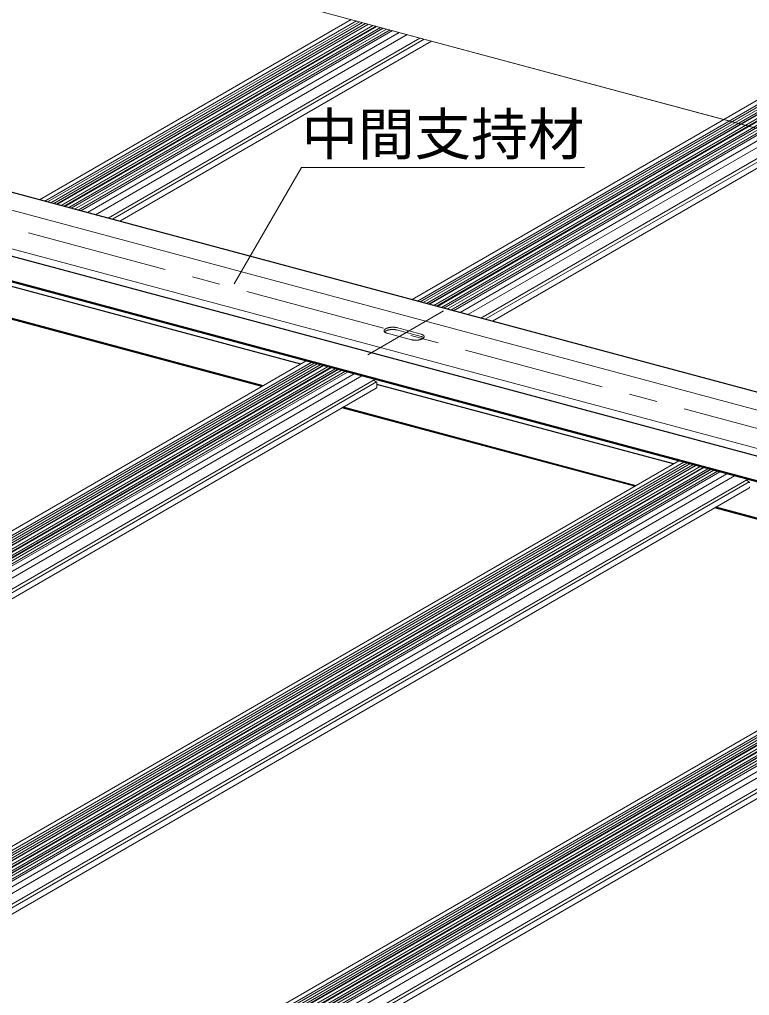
# Model space of a CAD drawing. Units: millimetres, scale not verified. Extents: x -3900 to 3900, y -2694 to 2650.
# Drawn here: x -2339 to -1823, y 204 to 893 of the extents above; entities that cross this region are included whole.
import ezdxf
from ezdxf.enums import TextEntityAlignment as Align

# ---------------------------------------------------------------- set-up
doc = ezdxf.new("R2010")
doc.units = ezdxf.units.MM
doc.header["$LTSCALE"] = 20
doc.linetypes.add('CHAIN1', pattern=[8, 5, -1, 1, -1])
for name, color, linetype, lineweight in [('5-0_中心線', 4, 'CHAIN1', 9), ('5-1_吊り材', 7, 'Continuous', 18), ('5-2_野縁受け', 3, 'Continuous', 18), ('5-3_野縁', 2, 'Continuous', 25), ('5-5_寸法', 7, 'Continuous', 9), ('5-6_文字', 7, 'Continuous', 18)]:
    doc.layers.add(name, color=color, linetype=linetype, lineweight=lineweight)
doc.styles.add('ＭＳ ゴシック', font='')
doc.styles.get('ＭＳ ゴシック').set_extended_font_data('MS Gothic')

msp = doc.modelspace()

# ---------------------------------------------------------------- linework, layer by layer
at = {"layer": '5-0_中心線'}
for p, q in [((-1154.16, 426.46), (-3400.3, 1028.31)), ((-2092.65, 656.22), (-2039.16, 687.1))]:
    msp.add_line(p, q, dxfattribs=at)
at = {"layer": '5-1_吊り材'}
for p, q in [((-1680.74, 580.49), (-2452.92, 787.4)), ((-1720.62, 563.97), (-2503.02, 773.61)), ((-2061.65, 666.77), (-2079.03, 671.43)), ((-2054.89, 670.67), (-2072.28, 675.33)), ((-2054.89, 669.07), (-2072.28, 673.73))]:
    msp.add_line(p, q, dxfattribs=at)
for centre, radius, start, end in [((-2075, 662.39), 13.25, 95.8042, 96.83775), ((-2074.99, 662.25), 13.4, 94.77847, 95.8045), ((-2074.98, 662.17), 13.48, 93.75694, 94.77878), ((-2074.98, 662.15), 13.5, 92.73637, 93.75725), ((-2074.98, 662.19), 13.45, 91.71352, 92.73668), ((-2074.98, 662.3), 13.35, 90.68512, 91.71384), ((-2074.98, 662.47), 13.17, 89.64784, 90.68544), ((-2074.98, 662.7), 12.94, 88.59825, 89.64816), ((-2074.98, 662.99), 12.65, 87.53276, 88.59859), ((-2074.96, 663.33), 12.31, 86.44763, 87.53313), ((-2074.94, 663.73), 11.92, 85.33885, 86.44803), ((-2074.9, 664.16), 11.48, 84.20212, 85.33926), ((-2074.85, 664.64), 11.01, 83.03282, 84.20258), ((-2080.18, 673.09), 0.984, 167.23509, 173.08723), ((-2080.22, 673.1), 0.939, 173.09633, 179.13477), ((-2080.24, 673.1), 0.92, 179.14532, 185.2645), ((-2080.23, 673.1), 0.928, 185.27533, 191.36032), ((-2080.11, 673.08), 1.06, 161.64778, 167.22826), ((-2080.2, 673.11), 0.962, 191.37013, 197.31003), ((-2080.14, 673.12), 1.02, 197.31786, 203.01801), ((-2080.01, 673.04), 1.16, 156.39413, 161.64348), ((-2080.06, 673.16), 1.11, 203.02335, 208.41339), ((-2079.89, 672.99), 1.29, 151.50706, 156.3922), ((-2079.95, 673.22), 1.23, 208.41626, 213.45259), ((-2079.74, 672.91), 1.45, 146.99634, 151.507), ((-2079.83, 673.3), 1.38, 213.45335, 218.11699), ((-2079.58, 672.81), 1.65, 142.85434, 146.99765), ((-2079.68, 673.41), 1.57, 218.11617, 222.40781), ((-2079.39, 672.67), 1.88, 139.06175, 142.85649), ((-2079.52, 673.56), 1.78, 222.40594, 226.34027), ((-2079.19, 672.49), 2.15, 135.59258, 139.06435), ((-2079.19, 670.89), 2.15, 135.59258, 138.46925), ((-2079.35, 673.74), 2.04, 226.33781, 229.93816), ((-2078.97, 672.28), 2.46, 132.41779, 135.59532), ((-2078.97, 670.68), 2.46, 132.41779, 135.59532), ((-2079.16, 673.97), 2.33, 229.93544, 233.22961), ((-2078.74, 672.02), 2.8, 129.5079, 132.4205), ((-2078.74, 670.42), 2.8, 129.5079, 132.4205), ((-2078.96, 674.23), 2.66, 233.22687, 236.2442), ((-2078.5, 671.73), 3.18, 126.83452, 129.51047), ((-2078.5, 670.13), 3.18, 126.83452, 129.51047), ((-2078.76, 674.53), 3.02, 236.24155, 239.01086), ((-2078.25, 671.4), 3.6, 124.37122, 126.8369), ((-2078.25, 669.8), 3.6, 124.37122, 126.8369), ((-2078.55, 674.88), 3.42, 239.00841, 241.55693), ((-2078, 671.03), 4.05, 122.0939, 124.37337), ((-2078, 669.43), 4.05, 122.0939, 124.37337), ((-2078.35, 675.26), 3.86, 241.5547, 243.90747), ((-2077.74, 670.62), 4.53, 119.98099, 122.09583), ((-2077.74, 669.02), 4.53, 119.98099, 122.09583), ((-2078.14, 675.68), 4.33, 243.90546, 246.0851), ((-2077.48, 670.18), 5.04, 118.01315, 119.98265), ((-2077.48, 668.58), 5.04, 118.01315, 119.98265), ((-2077.94, 676.14), 4.83, 246.08331, 248.11002), ((-2077.23, 669.7), 5.57, 116.17345, 118.01465), ((-2077.23, 668.1), 5.57, 116.17345, 118.01465), ((-2077.74, 676.62), 5.35, 248.10843, 250.00014), ((-2076.99, 669.2), 6.13, 114.44679, 116.17476), ((-2076.99, 667.6), 6.13, 114.44679, 116.17476), ((-2077.55, 677.14), 5.9, 249.99873, 251.77127), ((-2076.75, 668.68), 6.7, 112.81998, 114.44797), ((-2076.75, 667.08), 6.7, 112.81998, 114.44797), ((-2077.38, 677.68), 6.47, 251.77003, 253.43736), ((-2076.52, 668.14), 7.29, 111.2813, 112.82101), ((-2076.52, 666.54), 7.29, 111.2813, 112.82101), ((-2077.21, 678.23), 7.05, 253.4362, 255.01096), ((-2076.31, 667.59), 7.88, 109.82042, 111.28221), ((-2076.31, 665.99), 7.88, 109.82042, 111.28221), ((-2076.11, 667.04), 8.47, 108.42819, 109.82123), ((-2076.11, 665.44), 8.47, 108.42819, 109.82123), ((-2075.92, 666.48), 9.05, 107.09648, 108.42892), ((-2075.92, 664.88), 9.05, 107.09648, 108.42892), ((-2075.75, 665.94), 9.62, 105.81802, 107.09714), ((-2075.75, 664.34), 9.62, 105.81802, 107.09714), ((-2075.6, 665.4), 10.18, 104.58629, 105.8186), ((-2075.6, 663.8), 10.18, 104.58629, 105.8186), ((-2075.47, 664.89), 10.71, 103.39542, 104.58682), ((-2075.47, 663.29), 10.71, 103.39542, 104.58682), ((-2075.36, 664.41), 11.21, 102.24004, 103.39589), ((-2075.36, 662.81), 11.21, 102.24004, 103.39589), ((-2075.26, 663.96), 11.67, 101.1153, 102.24048), ((-2075.26, 662.36), 11.67, 101.1153, 102.24048), ((-2075.18, 663.55), 12.09, 100.01671, 101.11571), ((-2075.18, 661.95), 12.09, 100.01671, 101.11571), ((-2075.11, 663.18), 12.46, 98.94009, 100.01707), ((-2075.11, 661.58), 12.46, 98.94009, 100.01707), ((-2075.06, 662.86), 12.78, 97.88156, 98.94044), ((-2075.06, 661.26), 12.78, 97.88156, 98.94044), ((-2075.02, 662.6), 13.04, 96.83743, 97.8819), ((-2075.02, 661), 13.04, 96.83743, 97.8819), ((-2075, 660.79), 13.25, 95.8042, 96.83775), ((-2074.99, 660.65), 13.4, 94.77847, 95.8045), ((-2074.98, 660.57), 13.48, 93.75694, 94.77878), ((-2074.98, 660.55), 13.5, 92.73637, 93.75725), ((-2074.98, 660.59), 13.45, 91.71352, 92.73668), ((-2074.98, 660.7), 13.35, 90.68512, 91.71384), ((-2074.98, 660.87), 13.17, 89.64784, 90.68544), ((-2074.98, 661.1), 12.94, 88.59825, 89.64816), ((-2074.98, 661.39), 12.65, 87.53276, 88.59859), ((-2074.96, 661.73), 12.31, 86.44763, 87.53313), ((-2074.94, 662.13), 11.92, 85.33885, 86.44803), ((-2074.9, 662.56), 11.48, 84.20212, 85.33926), ((-2074.85, 663.04), 11.01, 83.03282, 84.20258), ((-2074.79, 665.14), 10.49, 81.82587, 83.03331), ((-2074.79, 663.54), 10.49, 81.82587, 83.03331), ((-2074.71, 665.68), 9.96, 80.57573, 81.82642), ((-2074.71, 664.08), 9.96, 80.57573, 81.82642), ((-2074.62, 666.23), 9.39, 79.27628, 80.57634), ((-2074.62, 664.63), 9.39, 79.27628, 80.57634), ((-2074.51, 666.8), 8.82, 77.9207, 79.27695), ((-2074.51, 665.2), 8.82, 77.9207, 79.27695), ((-2074.39, 667.37), 8.23, 76.50137, 77.92145), ((-2074.39, 665.77), 8.23, 76.50137, 77.92145), ((-2074.25, 667.95), 7.64, 75.00955, 76.50229), ((-2074.25, 666.35), 7.64, 75.00955, 76.50229), ((-2056.71, 663.86), 7.05, 73.4362, 75.01096), ((-2056.71, 662.26), 7.05, 73.4362, 75.01096), ((-2056.55, 664.41), 6.47, 71.77003, 73.43736), ((-2056.55, 662.81), 6.47, 71.77003, 73.43736), ((-2056.37, 664.95), 5.9, 69.99873, 71.77127), ((-2056.37, 663.35), 5.9, 69.99873, 71.77127), ((-2056.18, 665.47), 5.35, 68.10843, 70.00014), ((-2056.18, 663.87), 5.35, 68.10843, 70.00014), ((-2055.99, 665.96), 4.83, 66.08331, 68.11002), ((-2055.99, 664.36), 4.83, 66.08331, 68.11002), ((-2055.78, 666.41), 4.33, 63.90546, 66.0851), ((-2055.78, 664.81), 4.33, 63.90546, 66.0851), ((-2055.58, 666.83), 3.86, 61.5547, 63.90747), ((-2055.58, 665.23), 3.86, 61.5547, 63.90747), ((-2055.37, 667.22), 3.42, 59.00841, 61.55693), ((-2055.16, 667.56), 3.02, 56.24155, 59.01086), ((-2054.96, 667.86), 2.66, 53.22687, 56.2442), ((-2054.76, 668.13), 2.33, 49.93544, 53.22961), ((-2054.58, 668.35), 2.04, 46.33781, 49.93816), ((-2054.4, 668.53), 1.78, 42.40594, 46.34027), ((-2054.24, 668.68), 1.57, 38.11617, 42.40781), ((-2054.1, 668.79), 1.38, 33.45335, 38.11699), ((-2053.97, 668.88), 1.23, 28.41626, 33.45259), ((-2053.87, 668.93), 1.11, 23.02335, 28.41339), ((-2053.91, 669.05), 1.16, 336.39413, 341.64348), ((-2053.78, 668.97), 1.02, 17.31786, 23.01801), ((-2053.82, 669.02), 1.06, 341.64778, 347.22826), ((-2053.73, 668.99), 0.962, 11.37013, 17.31003), ((-2053.75, 669), 0.984, 347.23509, 353.08723), ((-2053.69, 668.99), 0.928, 5.27533, 11.36032), ((-2053.7, 668.99), 0.939, 353.09633, 359.13477), ((-2053.68, 668.99), 0.92, 359.14532, 5.2645), ((-2059.67, 674.14), 7.64, 255.00955, 256.50229), ((-2059.53, 674.72), 8.23, 256.50137, 257.92145), ((-2059.41, 675.29), 8.82, 257.9207, 259.27695), ((-2059.3, 675.86), 9.39, 259.27628, 260.57634), ((-2059.21, 676.41), 9.96, 260.57573, 261.82642), ((-2059.13, 676.95), 10.49, 261.82587, 263.03331), ((-2059.07, 677.46), 11.01, 263.03282, 264.20258), ((-2059.02, 677.93), 11.48, 264.20212, 265.33926), ((-2058.99, 678.37), 11.92, 265.33885, 266.44803), ((-2058.96, 678.76), 12.31, 266.44763, 267.53313), ((-2058.95, 679.1), 12.65, 267.53276, 268.59859), ((-2058.94, 679.39), 12.94, 268.59825, 269.64816), ((-2058.94, 679.62), 13.17, 269.64784, 270.68544), ((-2058.94, 679.79), 13.35, 270.68512, 271.71384), ((-2058.94, 679.9), 13.45, 271.71352, 272.73668), ((-2058.95, 679.94), 13.5, 272.73637, 273.75725), ((-2058.94, 679.93), 13.48, 273.75694, 274.77878), ((-2058.94, 679.84), 13.4, 274.77847, 275.8045), ((-2058.92, 679.7), 13.25, 275.8042, 276.83775), ((-2058.9, 679.49), 13.04, 276.83743, 277.8819), ((-2058.86, 679.23), 12.78, 277.88156, 278.94044), ((-2058.81, 678.91), 12.46, 278.94009, 280.01707), ((-2058.75, 678.55), 12.09, 280.01671, 281.11571), ((-2058.67, 678.13), 11.67, 281.1153, 282.24048), ((-2058.57, 677.68), 11.21, 282.24004, 283.39589), ((-2058.45, 677.2), 10.71, 283.39542, 284.58682), ((-2058.32, 676.69), 10.18, 284.58629, 285.8186), ((-2058.17, 676.16), 9.62, 285.81802, 287.09714), ((-2058, 675.61), 9.05, 287.09648, 288.42892), ((-2057.82, 675.05), 8.47, 288.42819, 289.82123), ((-2057.62, 674.5), 7.88, 289.82042, 291.28221), ((-2057.4, 673.95), 7.29, 291.2813, 292.82101), ((-2057.17, 673.41), 6.7, 292.81998, 294.44797), ((-2056.94, 672.89), 6.13, 294.44679, 296.17476), ((-2056.69, 672.39), 5.57, 296.17345, 298.01465), ((-2056.44, 671.92), 5.04, 298.01315, 299.98265), ((-2056.18, 671.47), 4.53, 299.98099, 302.09583), ((-2055.93, 671.07), 4.05, 302.0939, 304.37337), ((-2055.37, 665.62), 3.42, 59.00841, 61.55693), ((-2055.67, 670.69), 3.6, 304.37122, 306.8369), ((-2055.16, 665.96), 3.02, 56.24155, 59.01086), ((-2055.43, 670.36), 3.18, 306.83452, 309.51047), ((-2054.96, 666.26), 2.66, 53.22687, 56.2442), ((-2055.18, 670.07), 2.8, 309.5079, 312.4205), ((-2054.76, 666.53), 2.33, 49.93544, 53.22961), ((-2054.95, 669.82), 2.46, 312.41779, 315.59532), ((-2054.58, 666.75), 2.04, 46.33781, 49.93816), ((-2054.73, 669.6), 2.15, 315.59258, 319.06435), ((-2054.4, 666.93), 1.78, 44.16808, 46.34027), ((-2054.53, 669.43), 1.88, 319.06175, 322.85649), ((-2054.34, 669.29), 1.65, 322.85434, 326.99765), ((-2054.18, 669.18), 1.45, 326.99634, 331.507), ((-2054.04, 669.1), 1.29, 331.50706, 336.3922)]:
    msp.add_arc(centre, radius, start, end, dxfattribs=at)
at = {"layer": '5-2_野縁受け'}
for p, q in [((-1207.46, 1188.06), (-2061.28, 695.11)), ((-2057.6, 694.12), (-1203.78, 1187.07)), ((-1201.77, 1186.53), (-2055.58, 693.58)), ((-1199.59, 1185.95), (-2053.41, 693)), ((-1197.42, 1185.37), (-2051.24, 692.41)), ((-2049.47, 691.94), (-1195.65, 1184.89)), ((-1195.25, 1184.79), (-2049.06, 691.83)), ((-2046.08, 691.03), (-1192.26, 1183.98)), ((-1190.23, 1183.44), (-2044.05, 690.49)), ((-1189.65, 1183.29), (-2043.47, 690.33)), ((-2040.65, 689.58), (-1186.83, 1182.53)), ((-2038.97, 689.13), (-1185.15, 1182.08)), ((-1184.81, 1181.99), (-2038.63, 689.04)), ((-1182.64, 1181.41), (-2036.46, 688.45)), ((-1180.04, 1180.71), (-2033.86, 687.76)), ((-1178.29, 1180.24), (-2032.11, 687.29)), ((-2027.39, 686.02), (-1173.57, 1178.98)), ((-1168.01, 1177.49), (-2021.83, 684.54)), ((-2012.73, 682.1), (-1159.43, 1174.75)), ((-2009.7, 681.28), (-1157.68, 1173.2)), ((-1157.96, 1168.73), (-2004.61, 679.92)), ((-2104.31, 892.93), (-2324.69, 765.69)), ((-2321.01, 764.7), (-2100.62, 891.94)), ((-2098.61, 891.4), (-2318.99, 764.16)), ((-2096.43, 890.82), (-2316.82, 763.58)), ((-2094.26, 890.23), (-2314.65, 762.99)), ((-2312.87, 762.52), (-2092.49, 889.76)), ((-2092.09, 889.65), (-2312.47, 762.41)), ((-2309.49, 761.61), (-2089.1, 888.85)), ((-2087.07, 888.31), (-2307.46, 761.07)), ((-2086.49, 888.15), (-2306.88, 760.91)), ((-2304.05, 760.16), (-2083.67, 887.4)), ((-2302.38, 759.71), (-2081.99, 886.95)), ((-2081.66, 886.86), (-2302.04, 759.62)), ((-2079.48, 886.27), (-2299.87, 759.03)), ((-2076.88, 885.58), (-2297.27, 758.34)), ((-2075.14, 885.11), (-2295.52, 757.87)), ((-2290.8, 756.6), (-2070.41, 883.84)), ((-2064.86, 882.36), (-2285.24, 755.12)), ((-2276.14, 752.68), (-2055.75, 879.92)), ((-2273.11, 751.86), (-2052.72, 879.1)), ((-2047.63, 877.74), (-2268.01, 750.5)), ((-2136.28, 651.81), (-2990.1, 158.86)), ((-2986.41, 157.87), (-2132.59, 650.82)), ((-2130.58, 650.28), (-2984.4, 157.33)), ((-2128.4, 649.7), (-2982.22, 156.75)), ((-2126.23, 649.12), (-2980.05, 156.16)), ((-2978.28, 155.69), (-2124.46, 648.64)), ((-2124.06, 648.54), (-2977.88, 155.58)), ((-2974.89, 154.78), (-2121.07, 647.73)), ((-2119.04, 647.19), (-2972.86, 154.24)), ((-2118.46, 647.04), (-2972.28, 154.08)), ((-2969.46, 153.33), (-2115.64, 646.28)), ((-2967.78, 152.88), (-2113.96, 645.83)), ((-2113.63, 645.74), (-2967.45, 152.79)), ((-2111.45, 645.16), (-2965.27, 152.2)), ((-2108.85, 644.46), (-2962.67, 151.51)), ((-2107.11, 643.99), (-2960.93, 151.04)), ((-2956.2, 149.77), (-2102.38, 642.73)), ((-2096.83, 641.24), (-2950.65, 148.29)), ((-2941.54, 145.85), (-2088.24, 638.5)), ((-2938.51, 145.03), (-2086.5, 636.95)), ((-2088.24, 638.5), (-2088.24, 638.94)), ((-2086.65, 637.09), (-2088.04, 638.1)), ((-2086.24, 636.28), (-2086.24, 633.55)), ((-2086.77, 632.48), (-2933.42, 143.67)), ((-1872.87, 581.23), (-2726.69, 88.28)), ((-2723, 87.29), (-1869.18, 580.24)), ((-1867.17, 579.7), (-2720.99, 86.75)), ((-1865, 579.12), (-2718.82, 86.17)), ((-1862.82, 578.54), (-2716.64, 85.58)), ((-2714.87, 85.11), (-1861.05, 578.06)), ((-1860.65, 577.96), (-2714.47, 85)), ((-2711.48, 84.2), (-1857.66, 577.15)), ((-1855.64, 576.61), (-2709.46, 83.66)), ((-1855.06, 576.46), (-2708.88, 83.5)), ((-2706.05, 82.75), (-1852.23, 575.7)), ((-2704.38, 82.3), (-1850.56, 575.25)), ((-1850.22, 575.16), (-2704.04, 82.21)), ((-1848.04, 574.58), (-2701.86, 81.62)), ((-1845.45, 573.88), (-2699.27, 80.93)), ((-1843.7, 573.41), (-2697.52, 80.46)), ((-2692.79, 79.19), (-1838.97, 572.15)), ((-1833.42, 570.66), (-2687.24, 77.71)), ((-2678.14, 75.27), (-1824.83, 567.92)), ((-2675.11, 74.45), (-1823.09, 566.37)), ((-1824.83, 567.92), (-1824.83, 568.36)), ((-1823.24, 566.51), (-1824.63, 567.52)), ((-1823.36, 561.9), (-2670.01, 73.09)), ((-1609.46, 510.65), (-2463.28, 17.7)), ((-2459.59, 16.71), (-1605.77, 509.66)), ((-1603.76, 509.12), (-2457.58, 16.17)), ((-1601.59, 508.54), (-2455.41, 15.59)), ((-1599.41, 507.96), (-2453.23, 15)), ((-2451.46, 14.53), (-1597.64, 507.48)), ((-1597.24, 507.38), (-2451.06, 14.42)), ((-2448.08, 13.62), (-1594.26, 506.58)), ((-1592.23, 506.03), (-2446.05, 13.08)), ((-1591.65, 505.88), (-2445.47, 12.92)), ((-2442.64, 12.17), (-1588.82, 505.12)), ((-2440.97, 11.72), (-1587.15, 504.67)), ((-1586.81, 504.58), (-2440.63, 11.63)), ((-1584.64, 504), (-2438.46, 11.04)), ((-1582.04, 503.3), (-2435.86, 10.35)), ((-1580.29, 502.83), (-2434.11, 9.88)), ((-2429.38, 8.61), (-1575.57, 501.57)), ((-1570.01, 500.08), (-2423.83, 7.13)), ((-2414.73, 4.69), (-1561.43, 497.34)), ((-2411.7, 3.88), (-1559.68, 495.79)), ((-1559.96, 491.32), (-2406.6, 2.51))]:
    msp.add_line(p, q, dxfattribs=at)
for centre, radius, start, end in [((-2087.74, 638.5), 0.5, 180, 233.85349), ((-2087.24, 636.28), 1, 0, 53.85349), ((-2087.26, 633.32), 0.971, 300, 310.75941), ((-2087.47, 633.48), 1.24, 313.58813, 2.97263), ((-1824.33, 567.92), 0.5, 180, 233.85349), ((-1823.83, 565.7), 1, 0, 53.85349), ((-1823.85, 562.74), 0.971, 300, 310.75941), ((-1824.07, 562.9), 1.24, 313.58813, 2.97263)]:
    msp.add_arc(centre, radius, start, end, dxfattribs=at)
at = {"layer": '5-3_野縁'}
for p, q in [((-1171.46, 411.32), (-3388.26, 1005.31)), ((-1191.31, 399.21), (-3408.11, 993.2)), ((-1191.33, 398.61), (-3408.13, 992.6)), ((-1680.8, 593.15), (-2452.97, 800.06)), ((-2140.07, 649.62), (-2349.65, 705.77)), ((-2166.69, 634.25), (-2373.42, 689.65)), ((-2167.4, 633.84), (-2374.13, 689.24)), ((-1876.66, 579.04), (-2086.24, 635.19)), ((-1903.99, 563.26), (-2110.72, 618.66)), ((-1903.28, 563.67), (-2110.01, 619.07)), ((-1640.58, 492.68), (-1847.31, 548.08)), ((-1639.87, 493.09), (-1846.6, 548.49))]:
    msp.add_line(p, q, dxfattribs=at)
at = {"layer": '5-5_寸法', "color": 4}
msp.add_line((-3240.56, 1197.38), (-1675.76, 778.1), dxfattribs=at)
msp.add_lwpolyline([(-3370.96, 1050.65), (-3370.96, 1232.33), (-1806.16, 813.04)], dxfattribs=at)
at = {"layer": '5-6_文字'}
for p, q in [((-2187.01, 706.36), (-2139.58, 788.52)), ((-2139.58, 788.52), (-1939.58, 788.52))]:
    msp.add_line(p, q, dxfattribs=at)

# ---------------------------------------------------------------- texts
at = {"layer": '5-6_文字', "style": 'ＭＳ ゴシック'}
msp.add_text('中間支持材', height=29.33, dxfattribs=at).set_placement((-2139.58, 788.52), align=Align.BOTTOM_LEFT)

doc.saveas('drawing.dxf')
